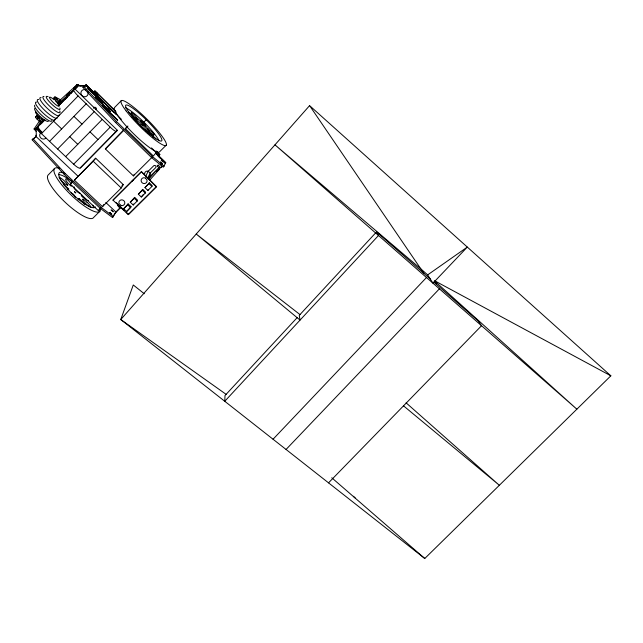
<?xml version="1.0" encoding="UTF-8"?>
<svg xmlns="http://www.w3.org/2000/svg" width="643" height="643" viewBox="0 0 643 643"><rect width="100%" height="100%" fill="white"/><g stroke="black" fill="none" stroke-linecap="round" stroke-linejoin="round"><path stroke-width="0.96" d="M150.382 134.837A6.743 1.101 44.9 0 1 148.838 132.691L149.538 131.992L142.304 124.678L141.573 124.163L140.873 124.871M155.67 152.921L165.765 162.695L163.282 167.22L151.418 157.455L115.579 122.5L82.995 87.456L86.483 84.836L85.664 85.68L86.299 84.956L121.374 119.276M156.482 186.727L141.388 171.665L112.959 200.118L128.262 214.633L156.482 186.727L141.388 171.665M158.074 165.259L157.141 166.183L158.178 165.026L160.654 167.783L162.149 166.167M149.618 180.233L159.544 169.109L158.99 167.646M151.901 186.494L152.27 185.666L149.345 182.837L144.964 187.627L147.898 190.457L151.901 186.494L148.959 183.657L149.345 182.837M148.637 179.276L158.757 167.759L148.187 178.256M147.898 190.457L148.292 189.605M145.27 193.061L145.664 192.201L142.738 189.388L138.341 194.194L141.283 197.007L145.27 193.061L142.328 190.24L142.738 189.388M141.283 197.007L143.019 194.821M137.176 201.074L137.602 200.19L134.676 197.385L130.256 202.199L133.205 205.013L137.176 201.074L134.234 198.261L134.676 197.385M158.419 155.992L159.826 154.465L156.37 151.089M147.448 178.714L150.197 173.088L155.614 167.702A1.358 1.31 30.5 0 0 155.574 165.83A1.358 1.31 30.5 0 0 153.677 165.814L148.252 171.199L145.447 176.777M128.262 214.633L156.619 186.398M133.205 205.013L133.648 204.104M130.585 207.601L131.043 206.684L128.118 203.887L123.681 208.726L126.631 211.515L130.585 207.601L127.644 204.796L128.118 203.887M126.631 211.515L131.043 206.684M127.37 126.245L125.393 128.696L153.347 155.984L157.254 151.386M120.056 208.067L117.629 205.318L120.056 208.067L115.973 212.118L112.557 217.535L100.292 208.42L64.276 174.478L32.15 139.78L36.121 136.573L32.15 139.78M120.715 207.641L120.972 207.159M119.743 206.716L120 206.234M112.557 217.535L115.137 212.921L120.217 207.777M123.657 129.999L105.364 148.911L133.374 175.893L134.283 174.285M121.222 187.997L123.247 184.597L95.694 158.226L74.387 180.177L102.478 206.684L121.222 187.997L93.187 161.208L95.694 158.226M70.256 93.565L71.003 92.737L59.011 105.042L60.225 103.909M102.478 206.684L103.869 204.466M72.064 182.258L70.336 184.268L98.435 210.711L99.866 208.461M36.972 128.27L35.1 129.982L34.071 129.01L39.295 121.278L41.843 119.22M36.948 128.078L35.1 129.982L40.364 122.291L43.692 119.686M142.304 124.678L143.188 123.44M95.911 109.599L96.12 109.318A1.407 1.342 42.6 0 0 94.167 107.413L93.894 107.63A1.407 1.342 42.6 0 0 93.556 108.241M37.953 129.645A7.579 1.736 43 0 0 41.449 133.664L42.406 132.675A7.587 1.728 43 0 1 38.186 126.567L35.904 128.407L73.64 164.206A7.427 1.72 43.5 0 0 80.198 168.04L117.388 130.304L75.006 89.064L73.696 89.964A7.644 1.382 43.8 0 0 78.116 95.952L110.21 127.145A7.483 1.366 44.3 0 0 116.504 131.341M80.198 168.04L117.388 130.304M58.859 104.825L60.289 103.218A12.683 0.579 -45.3 0 0 60.908 101.932L58.738 103.346L55.539 100.268A2.958 0.587 43.4 0 1 53.956 98.331A2.958 0.587 43.4 0 1 54.478 98.009M309.588 105.621L120.755 319.531L424.774 558.494L610.85 375.817L309.588 105.621L423.89 273.379M58.111 103.869L58.706 103.234M66.639 94.859L67.137 94.272L66.43 94.899M297.203 317.594L225.002 395.549L224.761 401.28L378.502 235.499L376.557 231.906L430.28 278.974M375.874 232.637L299.244 315.383L300.056 320.093L196.228 234.036L300.12 314.684M35.662 137.104L35.204 137.522L35.839 136.123A8.841 8.246 38.6 0 0 35.502 129.982C33.934 129.597 35.212 127.844 34.071 129.01M273.05 439.233L426.486 277.519M286.063 449.465L439.402 288.828M57.677 102.317L76.597 85.157L77.465 84.506L78.8 85.447A8.938 8.455 47 0 0 80.367 85.905M78.534 85.246L74.508 89.666M35.598 116.849L36.555 115.853M53.932 97.897L54.896 96.9M40.364 122.291L37.165 119.244L38.122 118.256A2.942 0.651 42.9 0 1 36.498 116.15A2.942 0.651 42.9 0 1 37.575 116.198L39.263 117.026M55.539 100.268L56.512 99.263A2.958 0.579 43.4 0 1 54.864 97.173A2.958 0.579 43.4 0 1 55.885 97.278L60.82 99.93L58.642 101.321M58.738 103.346L78.607 85.358L85.406 85.865L86.275 84.972L84.868 85.672A8.946 8.463 46.9 0 1 82.553 86.186L80.946 86.17A8.946 8.463 46.9 0 1 78.583 85.583L77.12 84.844L77.465 84.506L78.671 85.382M66.751 94.931L69.018 92.6M73.648 88.421L77.522 84.514M74.122 88.115L77.674 84.579M75.697 86.781L77.779 84.643M44.327 119.751L40.911 123.343L44.182 120.08M44.809 119.614L40.123 124.517L41.361 123.36M38.186 126.567L44.447 120.112M59.076 105.034L73.238 90.406M41.674 123.207L43.073 121.768M59.132 105.219L67.507 96.587M68.897 95.148L73.085 90.832M74.484 89.393L77.626 86.154L76.597 85.157M65.964 98.395L69.444 94.802M75.006 89.064L78.141 85.84L77.152 84.828M35.743 129.54L35.437 129.846L37.101 128.23M64.814 99.665L66.888 97.519M71.043 93.235L73.125 91.097M78.116 95.952L42.406 132.675L36.86 127.41M93.348 92.359L94.859 90.872L115.579 111.151M328.533 482.845L481.543 325.72L478.223 320.994L433.808 282.076M49.559 141.364L86.202 103.812M57.629 149.015L94.248 111.633M34.409 128.881L34.714 128.568L35.14 129.259M65.65 156.627L102.245 119.405M54.599 168.442L48.185 174.976A31.129 8.062 43.4 0 0 65.594 202.674A31.129 8.062 43.4 0 0 93.573 217.527L99.962 211.153M121.23 100.726L114.607 107.453A31.603 5.337 44.7 0 0 133.969 134.13A31.603 5.337 44.7 0 0 159.713 151.652L166.304 145.093M73.64 164.206L110.21 127.145M64.276 174.478L65.216 173.522L33.082 138.824M115.579 122.5L116.544 121.527L83.952 86.475M130.658 113.578L131.831 112.396A6.792 1.093 44.6 0 1 136.573 117.428L137.039 118.103A6.792 1.093 44.6 0 1 137.53 119.373M132.072 116.857A6.84 1.109 44.6 0 0 134.162 118.28L134.861 117.573L142.859 125.433M70.336 184.268L72.828 181.752M74.387 180.177L93.187 161.208M105.364 148.911L123.729 130.368M125.393 128.696L127.949 126.108M137.047 119.461L137.747 118.754M135.585 121.35L136.284 120.635M148.662 178.296L149.715 177.082L148.903 177.789M125.473 107.767A25.262 4.115 44.7 0 1 143.823 122.13L146.242 119.807M147.351 129.589L148.051 128.889M78.012 199.78L79.169 198.623A6.671 1.712 43.6 0 1 83.325 202.81L83.895 203.614A6.671 1.712 43.6 0 1 84.321 204.353M146.033 131.614L146.733 130.907M152.954 135.496L154.119 134.323A6.711 1.085 44.9 0 0 149.128 129.782L148.485 129.364A6.711 1.085 44.9 0 0 147.577 128.97M121.824 186.012L123.247 184.597M100.292 208.42L101.224 207.48L113.489 216.611M151.418 157.455L152.375 156.498L164.238 166.272M98.435 210.711L100.919 208.236M133.374 175.893L152.391 156.932M112.959 200.118L141.227 171.97M158.532 155.759L159.826 154.465M58.947 103.169L58.264 103.828M117.468 205.607L118.376 204.699M157.535 170.556L159.649 168.458M156.9 171.408L159.689 168.538M156.908 171.464L159.729 168.667L157.246 165.95M160.654 167.783L162.044 166.4M123.681 208.726L127.644 204.796M130.256 202.199L134.234 198.261M138.341 194.194L142.328 190.24M144.964 187.627L148.959 183.657M164.929 163.41L165.757 162.687M69.267 92.351L69.701 91.941M35.244 137.489L36.112 135.93A8.825 8.238 38.6 0 0 36.321 135.183M94.859 90.872L116.118 112.027M35.904 128.407L36.442 128.021M427.667 274.891L467.316 247.081L432.956 283.185L427.667 274.891L421.366 269.361L274.971 144.844L576.859 409.189L434.692 281.063M82.995 87.456L85.334 85.937L85.005 85.615M152.487 137.128L153.147 136.927L152.576 135.544A6.784 1.109 44.9 0 0 148.838 132.691M34.449 128.865L35.027 129.106M434.829 280.87L610.85 375.817M63.448 184.42L68.713 188.809A6.687 1.704 43.3 0 1 67.764 189.605M141.701 124.437L142.73 125.16M226.376 394.521L120.755 319.531L133.278 284.978L144.241 293.738M161.096 164.841L160.364 164.23M353.393 496.283L355.257 498.028M403.515 405.846L499.346 485.28L406.095 402.831M35.574 129.532L35.775 129.79A8.825 8.238 38.6 0 1 36.297 131.301M331.772 477.773L424.774 558.494M38.869 117.765C36.482 115.933 40.196 119.895 39.046 117.942M140.423 120.844L145.607 125.948M65.216 173.522L101.224 207.48M35.791 136.26L78.229 176.407M105.814 202.505L115.973 212.118M116.078 202.529L124.075 210.124M126.261 212.198L128.439 214.264M153.114 136.059L153.46 136.388A6.784 1.109 44.9 0 1 155.895 139.009M38.122 118.256L41.321 121.302M53.578 121.189L61.68 128.938M69.741 136.646L77.763 144.313M56.512 99.263L59.703 102.341M73.937 116.383L81.991 124.139M89.996 131.863L97.969 139.547M158.572 168.161L159.544 169.109M116.544 121.527L152.375 156.498M156.257 151.314L159.713 154.698M151.515 147.898L156.53 152.809M86.21 85.085L116.262 114.478M155.614 152.97L165.629 162.767M86.074 85.238L89.65 88.742M93.227 92.238L97.519 96.434A2.95 2.805 44.8 0 0 94.167 92.15M99.665 98.532L113.972 112.525M156.892 154.497L165.476 162.896M85.985 85.334L88.131 87.432M93.854 93.034L96.715 95.831M100.292 99.327L104.584 103.523M106.73 105.621L112.453 111.215M157.511 155.284L161.803 159.48M163.949 161.578L165.38 162.976M101.626 100.83L103.057 102.229M107.349 106.425L111.633 110.62M158.837 156.779L160.268 158.178M108.667 107.936L110.098 109.334M141.822 124.268L142.609 125.337M434.483 281.224L436.637 284.552M132.112 181.463A1.358 1.302 28.9 0 1 133.422 180.161M96.313 109.149A1.407 1.334 42.6 0 1 96.104 109.431M58.834 102.695A12.691 0.603 -45.3 0 1 57.822 103.828M86.483 84.836A8.938 8.455 47 0 1 84.329 85.776M37.165 119.244A2.942 0.651 42.9 0 1 35.598 117.299A2.942 0.651 42.9 0 1 36.169 116.938M45.91 138.084A3.665 3.432 38.1 0 1 40.863 138.028A3.665 3.432 38.1 0 1 40.597 133.045M87.561 91.427A3.697 3.504 44.7 0 1 85.278 96.731A3.697 3.504 44.7 0 1 80.946 92.504A3.697 3.504 44.7 0 1 86.194 90.084M156.41 151.981A2.837 2.749 33.2 0 1 158.202 156.072M157.213 152.037A2.837 2.741 33.3 0 1 158.58 155.172M93.275 92.584A2.95 2.805 44.8 0 1 97.35 96.571M55.499 100.991A6.583 1.318 43.3 0 1 58.135 106.143A6.583 1.318 43.3 0 1 49.961 98.668A6.583 1.318 43.3 0 1 54.245 99.842M59.823 108.024A9.412 1.905 43.3 0 1 56.23 107.92A9.412 1.905 43.3 0 1 47.494 99.512A9.412 1.905 43.3 0 1 48.145 96.78M59.727 110.893A11.614 2.371 43.2 0 1 50.492 106.963A11.614 2.371 43.2 0 1 43.973 96.546M59.116 114.944A13.005 2.693 43.2 0 1 47.116 108.169A13.005 2.693 43.2 0 1 41.08 97.632M57.307 117.468A13.471 2.829 43.1 0 1 44.833 110.483A13.471 2.829 43.1 0 1 38.612 99.536M54.8 119.381A12.989 2.765 43.1 0 1 42.735 112.694A12.989 2.765 43.1 0 1 36.764 102.108M51.794 120.538A11.59 2.492 43 0 1 42.108 115.636A11.59 2.492 43 0 1 34.818 105.203M48.321 121.382A9.388 2.042 43 0 1 39.77 116.061A9.388 2.042 43 0 1 34.762 108.434M45.114 120.659A6.567 1.439 43 0 1 39.127 116.946A6.567 1.439 43 0 1 35.63 111.609M148.967 176.327A2.893 2.789 29.4 0 0 150.237 173.176L148.163 171.167A2.893 2.789 29.4 0 0 144.611 173.851M80.632 193.31A4.605 1.157 43.6 0 1 76.115 190.641A4.605 1.157 43.6 0 1 74.226 186.872M143.823 122.13A25.262 4.115 44.7 0 1 159.03 140.753M58.634 174.591A24.884 6.301 43.6 0 1 72.683 182.065M92.817 205.197A24.884 6.301 43.6 0 1 93.412 207.311M78.575 199.756A6.647 1.704 43.7 0 1 79.169 198.623M100.3 208.742A31.177 7.804 43.5 0 1 69.958 193.881A31.177 7.804 43.5 0 1 59.405 168.273M95.461 206.917A24.9 6.229 43.6 0 1 68.801 190.288A24.9 6.229 43.6 0 1 63.794 172.854M148.822 132.08A10.288 1.68 44.7 0 1 147.392 132.458M134.62 119.911A10.288 1.68 44.7 0 1 134.684 118.183M128.399 111.858A6.88 1.125 44.6 0 1 130.199 113.53L131.084 114.422A6.88 1.125 44.6 0 1 134.162 118.28M135.263 117.773A6.752 1.085 44.7 0 1 132.884 115.169L132.281 114.398A6.752 1.085 44.7 0 1 131.831 112.396M140.809 121.913A6.695 1.077 44.8 0 1 140.399 120.988L140.439 120.747A6.695 1.077 44.8 0 1 143.622 122.548A6.719 1.077 44.7 0 1 145.688 125.915L145.495 126.004A6.719 1.077 44.7 0 1 145.141 125.932M154.119 134.323A6.695 1.077 44.9 0 1 152.383 134.162L151.644 133.615A6.695 1.077 44.9 0 1 149.063 131.341M71.791 185.497A6.607 1.656 43.4 0 1 71.084 186.076A6.567 1.64 43.4 0 1 66.952 181.913L66.398 181.125A6.567 1.64 43.4 0 1 66.374 178.778A6.607 1.656 43.4 0 1 71.027 183.697M88.517 200.447A6.518 1.632 43.7 0 1 86.492 200.029L85.704 199.555A6.518 1.632 43.7 0 1 81.364 195.745A6.526 1.64 43.8 0 1 81.79 194.909M71.108 192.956A6.719 1.728 43.5 0 1 73.487 194.323A6.735 1.728 43.5 0 1 75.303 197.28M113.152 211.74L111.175 209.988L113.152 211.74M111.753 214.199L109.752 212.439L111.753 214.199M117.669 120.225L102.671 105.669L117.669 120.225M110.25 111.552L95.26 96.997L110.25 111.552M102.88 102.928L87.898 88.372L102.88 102.928M75.786 192.876L74.475 191.718L75.786 192.876M57.749 99.577L56.319 98.266L57.749 99.577M62.154 101.417L68.174 95.277L62.154 101.417M162.406 164.005L160.437 162.076L162.406 164.005M163.274 162.052L161.321 160.147L163.274 162.052M121.157 205.527L119.003 203.477A2.99 2.845 26 0 1 121.495 199.885A2.99 2.845 26 0 1 124.798 203.027A2.99 2.845 26 0 1 121.157 205.527M145.519 178.143L144.796 177.846A2.998 2.877 28.2 0 0 141.13 180.37A2.998 2.877 28.2 0 0 144.418 183.552A2.998 2.877 28.2 0 0 146.95 179.927L145.519 178.143M86.99 202.223L86.355 201.653A6.599 1.68 43.8 0 0 82.408 199.177A6.559 1.664 43.8 0 0 85.294 203.132L86.162 203.992A6.559 1.664 43.8 0 0 90.993 207.247A6.599 1.68 43.8 0 0 87.247 202.457L86.99 202.223M63.705 182.845L62.781 182.025A6.655 1.672 43.3 0 1 59.052 177.227A6.695 1.696 43.3 0 1 64.043 180.635L64.919 181.495A6.695 1.696 43.3 0 1 67.764 185.417A6.655 1.672 43.3 0 1 63.705 182.845M126.124 110.934A31.652 5.056 44.8 0 0 164.97 145.607A31.652 5.056 44.8 0 0 139.941 112.557A31.652 5.056 44.8 0 0 126.124 110.934M129.621 113.232A25.278 4.035 44.8 0 0 160.718 141.058A25.278 4.035 44.8 0 0 140.97 114.856A25.278 4.035 44.8 0 0 129.621 113.232M136.356 120.731A10.288 1.672 44.8 0 0 149.055 132.12A10.288 1.672 44.8 0 0 141.163 121.535A10.288 1.672 44.8 0 0 136.356 120.731"/></g></svg>
